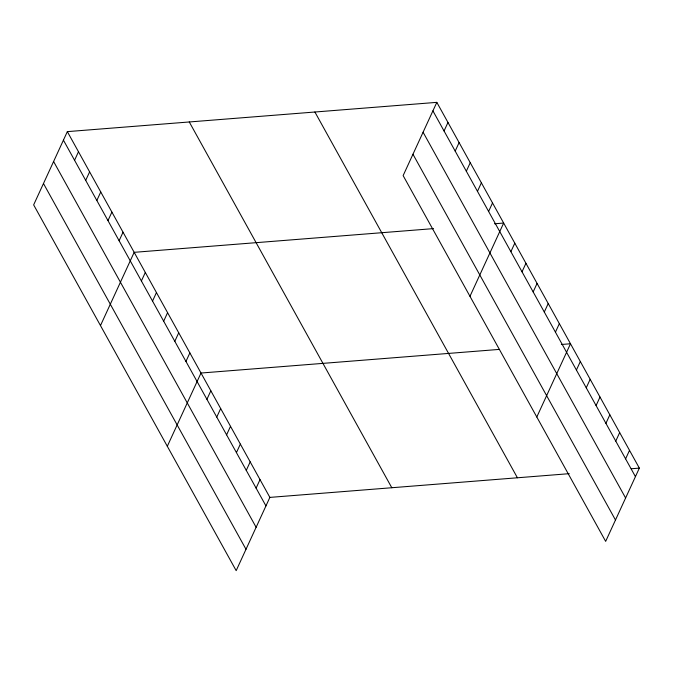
<?xml version="1.0" encoding="UTF-8"?>
<svg xmlns="http://www.w3.org/2000/svg" width="673" height="673" viewBox="0 0 673 673"><rect width="100%" height="100%" fill="white"/><g stroke="black" fill="none" stroke-linecap="round" stroke-linejoin="round"><path stroke-width="1.01" d="M67.342 131.63L33.65 204.878L236.173 570.645L269.865 497.397L67.342 131.63L436.827 102.355L639.35 468.122L605.658 541.37L403.135 175.603L436.827 102.355M74.56 160.267L78.48 151.745M85.698 180.381L89.618 171.867M96.836 200.495L100.757 191.982M107.974 220.618L111.895 212.096M119.113 240.732L123.033 232.219M100.479 325.581L134.171 252.333L433.555 228.61M141.397 280.969L145.309 272.447M152.535 301.083L156.447 292.57M163.674 321.198L167.585 312.684M174.812 341.32L178.724 332.799M185.95 361.435L189.87 352.921M167.316 446.283L201.008 373.035L499.366 349.396M206.922 399.316L210.842 390.803M216.756 417.083L220.677 408.57M226.599 434.851L230.511 426.329M236.433 452.618L240.354 444.096M246.268 470.385L250.188 461.863M256.11 488.144L260.022 479.63M444.054 130.991L447.966 122.469M455.192 151.105L459.104 142.592M466.33 171.22L470.25 162.706M477.468 191.342L481.388 182.82M488.606 211.457L492.527 202.943M469.973 296.305L503.665 223.057L494.52 223.781M510.883 251.694L514.803 243.172M522.021 271.808L525.941 263.294M533.159 291.931L537.079 283.409M544.297 312.045L548.217 303.523M555.435 332.159L559.356 323.646M536.802 417.008L570.494 343.76L561.349 344.483M576.416 370.041L580.328 361.527M586.25 387.808L590.171 379.294M596.085 405.575L600.005 397.053M605.919 423.342L609.839 414.82M615.761 441.109L619.673 432.588M625.596 458.868L629.516 450.355M269.865 497.397L569.24 473.674M631.224 468.761L639.35 468.122M432.916 110.868L635.43 476.635M423.09 132.236L625.604 498.003M412.961 154.243L615.484 520.01M314.897 112.012L517.419 477.78M189.273 121.964L391.795 487.732M63.422 140.144L265.944 505.911M53.596 161.512L256.119 527.279M43.476 183.519L245.998 549.286"/></g></svg>
